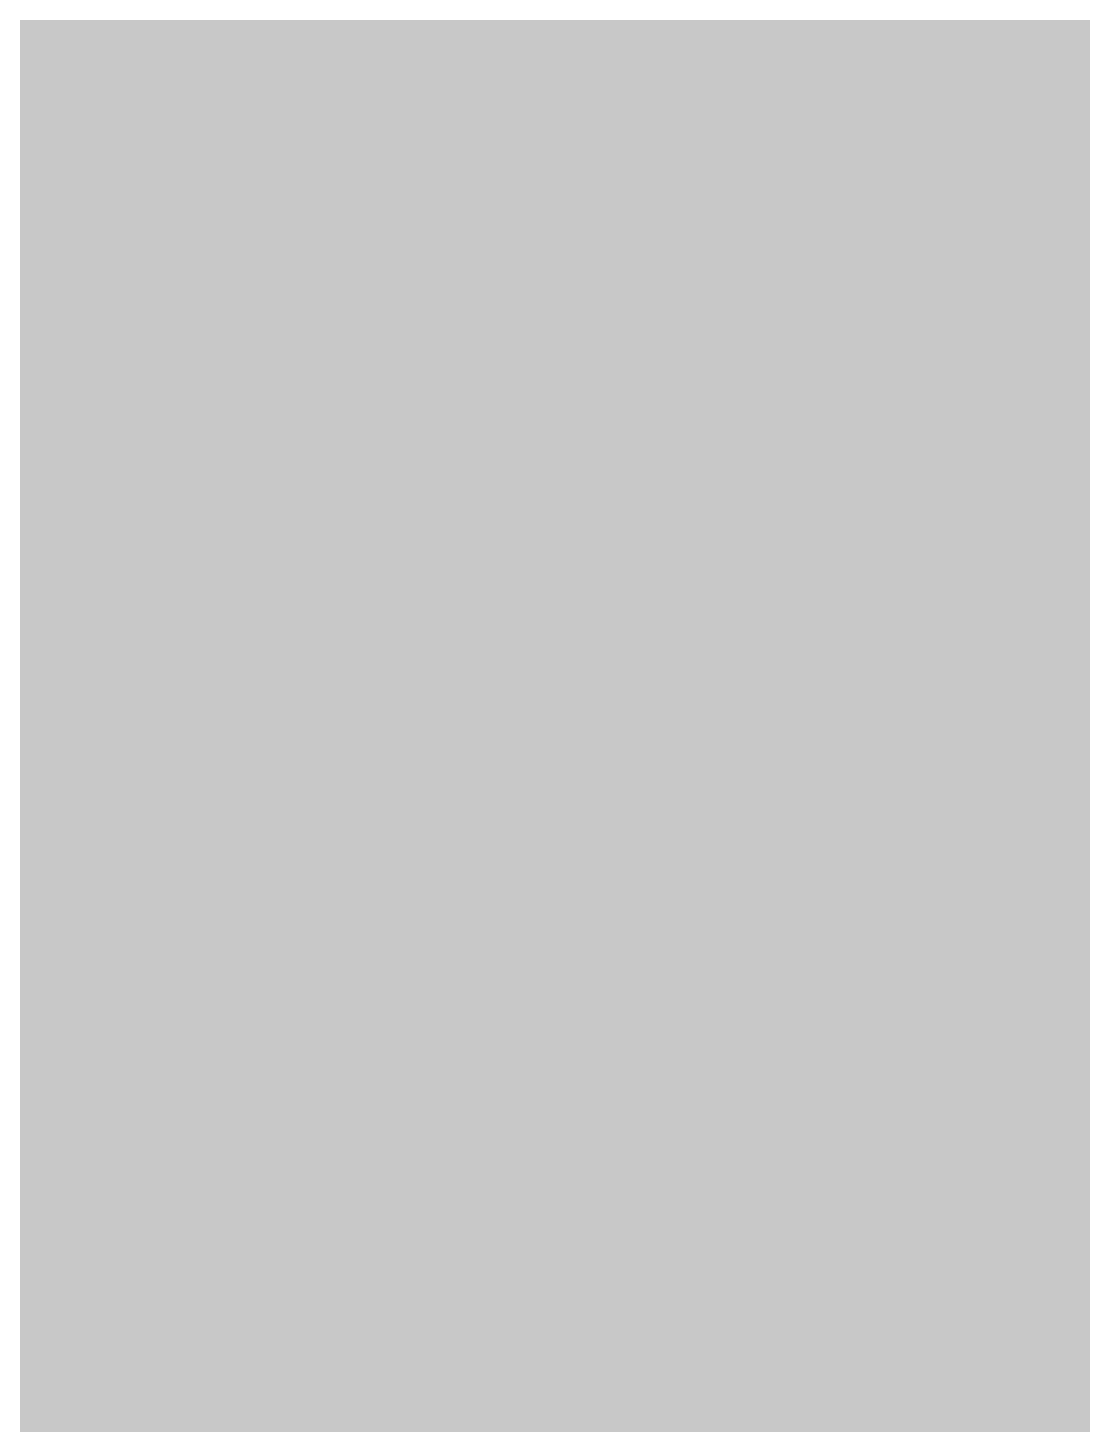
# Model space of a CAD drawing. Header units: millimetres. Extents: x 2043 to 2402, y 736 to 931.
# Drawn here: x 2225.27 to 2230.59, y 800.34 to 807.4 of the extents above; entities that cross this region are included whole.
import ezdxf

# ---------------------------------------------------------------- set-up
doc = ezdxf.new("R2010")
doc.units = ezdxf.units.MM
for name, color, linetype in [('BottomSolder', 6, 'Continuous'), ('TopOverlay', 2, 'Continuous'), ('TopSolder', 216, 'Continuous')]:
    doc.layers.add(name, color=color, linetype=linetype)

# ---------------------------------------------------------------- blocks, each defined once
blk = doc.blocks.new('RJ45_52_8C_9')
at = {"layer": 'BottomSolder', "const_width": 3.5032}
blk.add_lwpolyline([(-5.715, 1.6018), (-5.715, 1.8018)], dxfattribs=at)
at = {"layer": 'BottomSolder', "const_width": 1.7516}
for points in [[(-6.5908, 1.8018, 1), (-4.8392, 1.8018, 1)], [(-6.5908, 1.6018, 1), (-4.8392, 1.6018, 1)]]:
    blk.add_lwpolyline(points, format="xyb", close=True, dxfattribs=at)
at = {"layer": 'TopOverlay', "const_width": 0.254}
for points in [[(-8, 8.399), (-8, 0)], [(-6, 4.4386), (-6, -2.9472)], [(-8, 0), (-8, -8.399)], [(-6, -2.9472), (6, -2.9472)]]:
    blk.add_lwpolyline(points, dxfattribs=at)
at = {"layer": 'TopOverlay', "const_width": 0.127}
for points in [[(-8.0635, 0, 1), (-7.9365, 0, 1)], [(-8.0635, 0, 1), (-7.9365, 0, 1)], [(-6.0635, -2.9472, 1), (-5.9365, -2.9472, 1)], [(-6.0635, -2.9472, 1), (-5.9365, -2.9472, 1)]]:
    blk.add_lwpolyline(points, format="xyb", close=True, dxfattribs=at)
at = {"layer": 'TopSolder', "const_width": 3.5032}
blk.add_lwpolyline([(-5.715, 1.6018), (-5.715, 1.8018)], dxfattribs=at)
at = {"layer": 'TopSolder', "const_width": 1.7516}
for points in [[(-6.5908, 1.8018, 1), (-4.8392, 1.8018, 1)], [(-6.5908, 1.6018, 1), (-4.8392, 1.6018, 1)]]:
    blk.add_lwpolyline(points, format="xyb", close=True, dxfattribs=at)
blk = doc.blocks.new('RJ11_10')
at = {"layer": 'BottomSolder', "const_width": 1.8516}
blk.add_lwpolyline([(0.6742, -5.1816, 1), (2.5258, -5.1816, 1)], format="xyb", close=True, dxfattribs=at)
at = {"layer": 'TopOverlay', "const_width": 0.254}
for points in [[(7.95, -6.8316), (-7.95, -6.8316)], [(5.45, -8.0316), (-5.45, -8.0316)]]:
    blk.add_lwpolyline(points, dxfattribs=at)
at = {"layer": 'TopSolder', "const_width": 1.8516}
blk.add_lwpolyline([(0.6742, -5.1816, 1), (2.5258, -5.1816, 1)], format="xyb", close=True, dxfattribs=at)

msp = doc.modelspace()

# ---------------------------------------------------------------- linework, layer by layer
at = {"color": 7, "const_width": 0.1276}
for points in [[(2229.4152, 795.8025), (2229.4152, 812.6025)], [(2229.4152, 795.8025), (2229.4152, 812.6025)], [(2229.5152, 795.8025), (2229.5152, 811.7025)], [(2229.5152, 795.8025), (2229.5152, 811.7025)], [(2227.9152, 807.1025), (2214.9152, 807.1025)], [(2227.9152, 807.1025), (2214.9152, 807.1025)], [(2227.9152, 804.5025), (2227.9152, 807.1025)], [(2227.9152, 804.5025), (2227.9152, 807.1025)], [(2227.8152, 807.0025), (2215.0152, 807.0025)], [(2227.8152, 807.0025), (2215.0152, 807.0025)], [(2227.8152, 799.8025), (2227.8152, 807.0025)], [(2227.8152, 799.8025), (2227.8152, 807.0025)], [(2227.9152, 804.5025), (2227.5152, 804.5025)], [(2227.5152, 802.3025), (2227.5152, 804.5025)], [(2227.9152, 804.5025), (2227.5152, 804.5025)], [(2227.5152, 802.3025), (2227.5152, 804.5025)], [(2227.9152, 802.3025), (2227.5152, 802.3025)], [(2227.9152, 802.3025), (2227.5152, 802.3025)], [(2227.9152, 799.7025), (2227.9152, 802.3025)], [(2227.9152, 799.7025), (2227.9152, 802.3025)]]:
    msp.add_lwpolyline(points, dxfattribs=at)
at = {"color": 7, "const_width": 0.0638}
for points in [[(2227.9152, 807.0706, 1), (2227.9152, 807.1344, 1)], [(2227.9152, 807.0706, 1), (2227.9152, 807.1344, 1)], [(2227.9152, 807.0706, 1), (2227.9152, 807.1344, 1)], [(2227.9152, 807.0706, 1), (2227.9152, 807.1344, 1)], [(2227.8152, 806.9706, 1), (2227.8152, 807.0344, 1)], [(2227.8152, 806.9706, 1), (2227.8152, 807.0344, 1)], [(2227.8152, 806.9706, 1), (2227.8152, 807.0344, 1)], [(2227.8152, 806.9706, 1), (2227.8152, 807.0344, 1)], [(2227.5152, 804.4706, 1), (2227.5152, 804.5344, 1)], [(2227.5152, 804.4706, 1), (2227.5152, 804.5344, 1)], [(2227.5152, 804.4706, 1), (2227.5152, 804.5344, 1)], [(2227.5152, 804.4706, 1), (2227.5152, 804.5344, 1)], [(2227.9152, 804.4706, 1), (2227.9152, 804.5344, 1)], [(2227.9152, 804.4706, 1), (2227.9152, 804.5344, 1)], [(2227.9152, 804.4706, 1), (2227.9152, 804.5344, 1)], [(2227.9152, 804.4706, 1), (2227.9152, 804.5344, 1)], [(2227.5152, 802.2706, 1), (2227.5152, 802.3344, 1)], [(2227.5152, 802.2706, 1), (2227.5152, 802.3344, 1)], [(2227.5152, 802.2706, 1), (2227.5152, 802.3344, 1)], [(2227.5152, 802.2706, 1), (2227.5152, 802.3344, 1)], [(2227.9152, 802.2706, 1), (2227.9152, 802.3344, 1)], [(2227.9152, 802.2706, 1), (2227.9152, 802.3344, 1)], [(2227.9152, 802.2706, 1), (2227.9152, 802.3344, 1)], [(2227.9152, 802.2706, 1), (2227.9152, 802.3344, 1)]]:
    msp.add_lwpolyline(points, format="xyb", close=True, dxfattribs=at)
at = {"color": 7}
msp.add_solid([(2257.0831, 795.5835), (2257.0831, 811.8395), (2197.1391, 795.5835), (2197.1391, 811.8395)], dxfattribs=at)

# ---------------------------------------------------------------- block references
for name, p, rotation in [('RJ45_52_8C_9', (2221.3961, 804.2195), 180), ('RJ11_10', (2236.3059, 803.8131), 270)]:
    msp.add_blockref(name, p, dxfattribs=dict(at, rotation=rotation))

doc.saveas('drawing.dxf')
